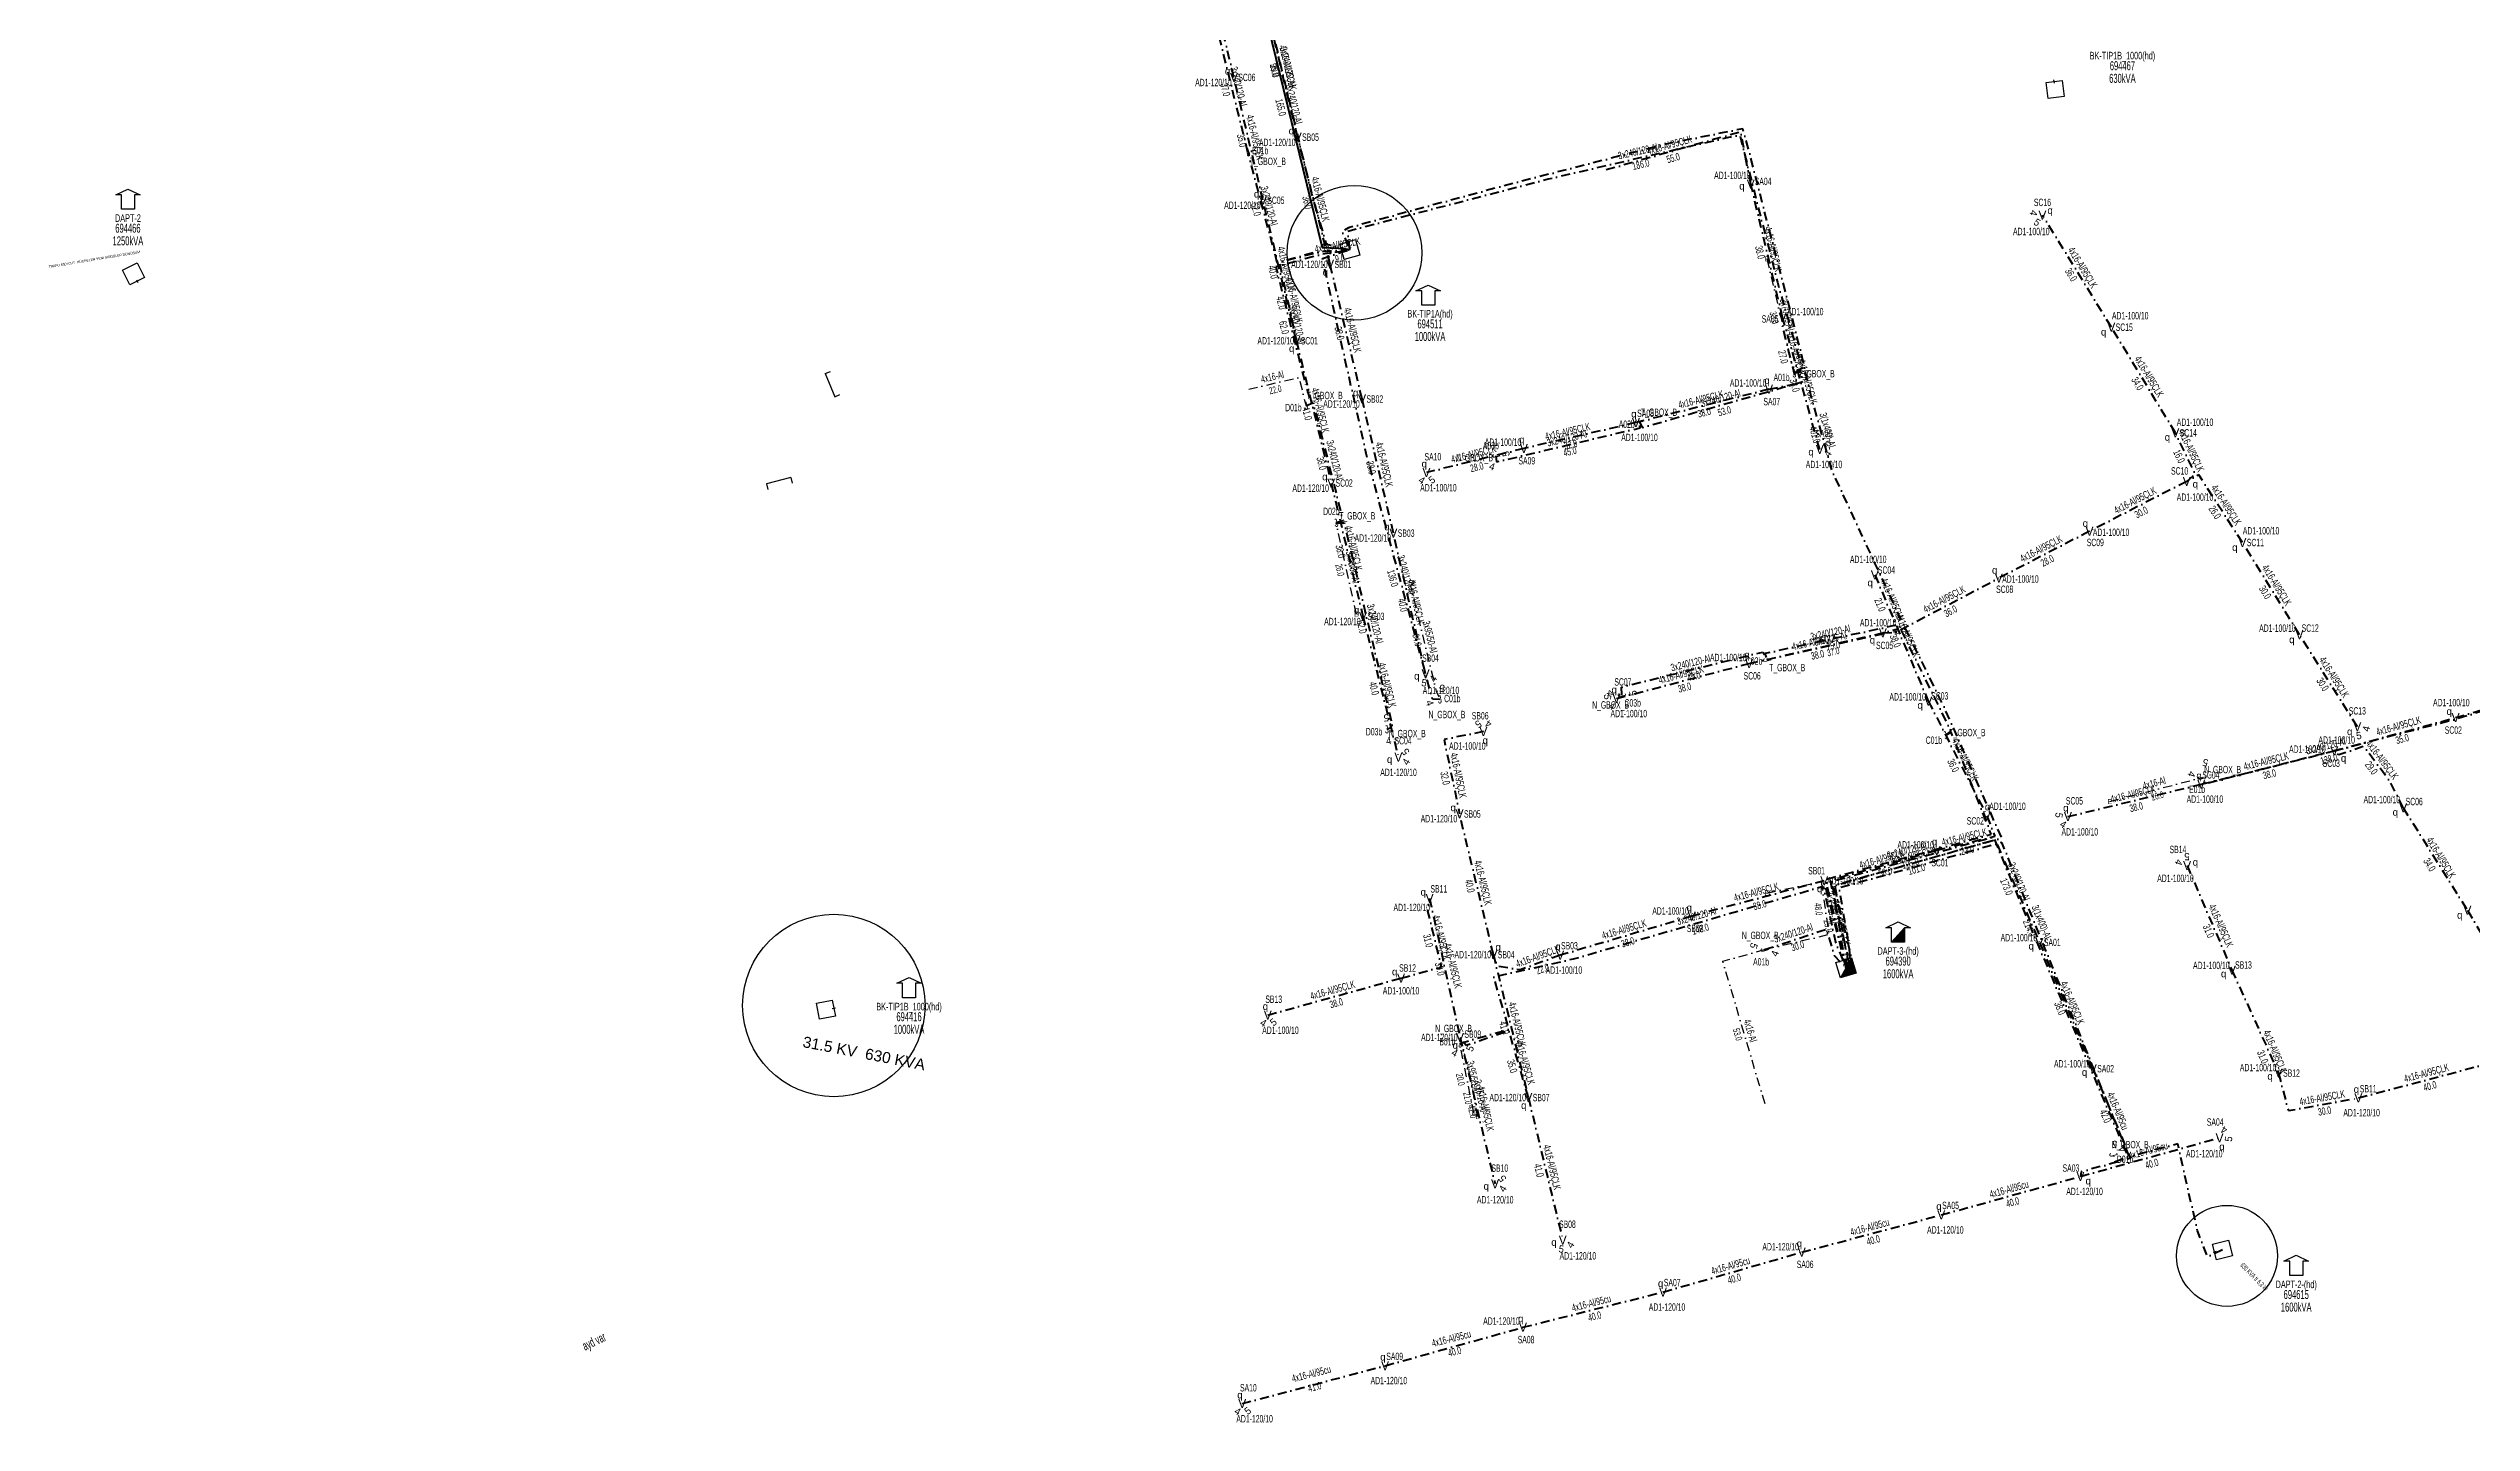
# Model space of a CAD drawing. Header units: millimetres. Extents: x 568462 to 571186, y 4080123 to 4081617.
# Drawn here: x 569478 to 570149, y 4080859 to 4081240 of the extents above; entities that cross this region are included whole.
import ezdxf
from ezdxf.enums import TextEntityAlignment as Align

# ---------------------------------------------------------------- set-up
doc = ezdxf.new("R2010")
doc.units = ezdxf.units.MM
doc.linetypes.add('DASHDOT', pattern=[5, 2.5, -1.25, 0, -1.25])
for name, color, linetype, lineweight in [('DIREK_AYD_YENI', 152, 'Continuous', 25), ('DIREK_BOX_YENI', 5, 'Continuous', 25), ('HAT_ABONE_YERALTI_YENI', 30, 'DASHDOT', 30), ('HAT_AYD_YERALTI_YENI', 4, 'DASHDOT', 40), ('HAT_BOX_YERALTI_YENI', 5, 'DASHDOT', 50), ('HAT_OG_YERALTI_YENI', 1, 'DASHDOT', 70), ('KULLANICI', 4, 'Continuous', 25), ('NODE_ABONE_YENI', 5, 'Continuous', 25), ('TRAFO_MEVCUT', 5, 'Continuous', 30), ('TRAFO_TADILAT_BYSK', 5, 'Continuous', 30)]:
    doc.layers.add(name, color=color, linetype=linetype, lineweight=lineweight)
doc.layers.add('NIA_OG', color=6, linetype='Continuous')
doc.styles.add('Direk', font='B_CAD')
doc.styles.get("Standard").update_dxf_attribs({"font": 'Arial'})

# ---------------------------------------------------------------- blocks, each defined once
blk = doc.blocks.new('OG_NIA', base_point=(-43.6726, 128.9236))
at = {"layer": 'NIA_OG'}
for p, q in [((-43.672618, 132.403582), (-45.232618, 132.403582)), ((-43.672618, 125.443582), (-43.672618, 132.403582)), ((-43.672618, 125.443582), (-45.232618, 125.443582))]:
    blk.add_line(p, q, dxfattribs=at)
blk = doc.blocks.new('MODDONBINA_KARE')
at = {"layer": 'TRAFO_TADILAT_BYSK', "linetype": 'Continuous'}
for p, q in [((-2.25, -2.25), (-2.25, 2.25)), ((-2.25, 2.25), (2.25, 2.25)), ((2.25, 2.25), (-2.25, -2.25)), ((0, 1.8), (0, 2.7)), ((2.25, 2.25), (2.25, -2.25)), ((2.25, -2.25), (-2.25, -2.25))]:
    blk.add_line(p, q, dxfattribs=at)
blk.add_solid([(-2.25, -2.25), (2.25, -2.25), (2.25, 2.25)], dxfattribs=at)
blk = doc.blocks.new('MODDONDAPT')
at = {"layer": 'TRAFO_TADILAT_BYSK', "linetype": 'Continuous'}
for p, q in [((-3.4, 2), (0, 3.6)), ((-1.8, 2), (-3.4, 2)), ((1.8, 2), (-1.8, -2)), ((-1.8, -2), (-1.8, 2)), ((0, 3.6), (3.4, 2)), ((3.4, 2), (1.8, 2)), ((1.8, 2), (1.8, -2)), ((1.8, -2), (-1.8, -2))]:
    blk.add_line(p, q, dxfattribs=at)
blk.add_solid([(-1.8, -2), (1.8, -2), (1.8, 2)], dxfattribs=at)
blk = doc.blocks.new('MEV_BINA_KARE')
at = {"layer": 'TRAFO_MEVCUT', "linetype": 'Continuous'}
for p, q in [((-2.25, -2.25), (-2.25, 2.25)), ((-2.25, 2.25), (2.25, 2.25)), ((0, 1.8), (0, 2.7)), ((2.25, 2.25), (2.25, -2.25)), ((2.25, -2.25), (-2.25, -2.25))]:
    blk.add_line(p, q, dxfattribs=at)
blk = doc.blocks.new('MEV_BETKOSK')
at = {"layer": 'TRAFO_MEVCUT', "linetype": 'Continuous'}
for p, q in [((-3.4, 2), (0, 3.6)), ((-1.8, 2), (-3.4, 2)), ((-1.8, -2), (-1.8, 2)), ((0, 3.6), (3.4, 2)), ((3.4, 2), (1.8, 2)), ((1.8, 2), (1.8, -2)), ((1.8, -2), (-1.8, -2))]:
    blk.add_line(p, q, dxfattribs=at)
blk = doc.blocks.new('MEV_DAPT')
at = {"layer": 'TRAFO_MEVCUT', "linetype": 'Continuous'}
for p, q in [((-3.4, 2), (0, 3.6)), ((-1.8, 2), (-3.4, 2)), ((-1.8, -2), (-1.8, 2)), ((0, 3.6), (3.4, 2)), ((3.4, 2), (1.8, 2)), ((1.8, 2), (1.8, -2)), ((1.8, -2), (-1.8, -2))]:
    blk.add_line(p, q, dxfattribs=at)

msp = doc.modelspace()

# ---------------------------------------------------------------- linework, layer by layer
at = {"layer": 'HAT_ABONE_YERALTI_YENI', "flags": 128}
for points in [[(569953.656076, 4081181.434002), (569961.149864, 4081149.698398)], [(569810.101733, 4081145.319368), (569823.975305, 4081148.557878), (569825.954535, 4081140.709207)], [(569839.921595, 4081082.936989), (569834.287, 4081108.291)], [(569855.917788, 4081091.670072), (569854.91693, 4081090.804147), (569862.014859, 4081061.661689), (569862.989241, 4081059.343559)], [(569953.707712, 4081070.334857), (569989.496221, 4081078.254829)], [(570048.631216, 4081031.020941), (570074.099037, 4081037.672269)], [(569953.586671, 4081005.681592), (569968.62904, 4081008.799465), (569970.817021, 4080994.139993), (569952.98366, 4080989.979936)], [(569953.11, 4080947.21), (569941.388173, 4080986.803511), (569952.98366, 4080989.979936)], [(569872.478082, 4080944.702395), (569868.556646, 4080963.997305)], [(569873.50322, 4080943.708322), (569871.495741, 4080954.572957), (569869.571694, 4080962.29712), (569868.556646, 4080963.997305)]]:
    msp.add_lwpolyline(points, dxfattribs=at)
at = {"layer": 'HAT_AYD_YERALTI_YENI', "flags": 128}
for points in [[(569805.997279, 4081231.731781), (569796.794517, 4081269.510298)], [(569823.65924, 4081215.174016), (569814.566755, 4081252.858003)], [(569814.033038, 4081197.686512), (569805.997279, 4081231.731781)], [(569832.625, 4081179.923), (569823.65924, 4081215.174016)], [(569949.153382, 4081202.170508), (569946.344977, 4081216.653126), (569907.942, 4081205.778)], [(569957.976386, 4081165.20898), (569949.153382, 4081202.170508)], [(569823.283569, 4081158.747274), (569814.033038, 4081197.686512)], [(570049.044259, 4081162.50196), (570029.9565, 4081193.585521)], [(569838.087, 4081184.003), (569828.724726, 4081183.296531), (569818.558208, 4081180.543275), (569823.283569, 4081158.747274)], [(569832.625, 4081179.923), (569831.934598, 4081182.893244), (569838.087, 4081184.003)], [(569841.481663, 4081142.605759), (569832.625, 4081179.923)], [(569954.209612, 4081145.299372), (569961.965776, 4081146.849178), (569957.983651, 4081162.63546), (569957.976386, 4081165.20898)], [(569968.271583, 4081128.630175), (569957.976386, 4081165.20898)], [(569823.283569, 4081158.747274), (569832.936686, 4081119.304325)], [(570066.78, 4081133.218), (570049.044259, 4081162.50196)], [(569954.209612, 4081145.299372), (569917.35166, 4081136.053219)], [(569850.158849, 4081105.4316), (569841.481663, 4081142.605759)], [(569917.35166, 4081136.053219), (569886.305887, 4081128.897151)], [(570069.920188, 4081119.774738), (570072.263202, 4081121.809467), (570066.78, 4081133.218)], [(569886.305887, 4081128.897151), (569859.318629, 4081122.216289)], [(569832.936686, 4081119.304325), (569841.725749, 4081082.358942)], [(570069.920188, 4081119.774738), (570043.001, 4081105.955)], [(570085.366796, 4081102.824922), (570073.256003, 4081121.596724), (570069.920188, 4081119.774738)], [(569859.084746, 4081066.398576), (569850.158849, 4081105.4316)], [(570043.001, 4081105.955), (570017.884477, 4081092.975746)], [(570101.166368, 4081077.260955), (570085.366796, 4081102.824922)], [(569983.530131, 4081093.828211), (569989.899398, 4081078.806355), (569985.752561, 4081077.77781)], [(569983.530131, 4081093.828211), (569998.342451, 4081058.833995)], [(569985.752561, 4081077.77781), (569989.35144, 4081077.94786), (570017.884477, 4081092.975746)], [(569841.725749, 4081082.358942), (569851.544477, 4081043.331558)], [(569948.714595, 4081069.281392), (569985.752561, 4081077.77781)], [(570117.194276, 4081051.774888), (570101.166368, 4081077.260955)], [(569911.960048, 4081059.632391), (569948.714595, 4081069.281392)], [(570144.405067, 4081054.283022), (570180.880485, 4081064.938718)], [(569998.342451, 4081058.833995), (570014.572113, 4081027.093665)], [(570110.807377, 4081045.058932), (570144.405067, 4081054.283022)], [(569875.091054, 4081050.430366), (569864.216589, 4081048.226697), (569868.491882, 4081027.596811)], [(570073.94913, 4081035.813954), (570110.807377, 4081045.058932)], [(570129.892794, 4081029.323636), (570126.228365, 4081036.647939), (570118.938742, 4081046.316313), (570112.035354, 4081043.971767), (570110.807377, 4081045.058932)], [(570037.022258, 4081026.847008), (570073.94913, 4081035.813954)], [(569877.871849, 4080988.604119), (569868.491882, 4081027.596811)], [(570014.572113, 4081027.093665), (570016.785798, 4081021.319023), (570000.682367, 4081017.473428)], [(570129.892794, 4081029.323636), (570147.690232, 4081000.890633)], [(570000.682367, 4081017.473428), (569971.119354, 4081009.181363), (569975.325474, 4080991.03496), (569975.926348, 4080988.631463), (569975.548, 4080984.94)], [(569975.548, 4080984.94), (569976.921826, 4080988.418422), (569972.295218, 4081007.725216), (570016.807572, 4081020.471892), (570029.141016, 4080991.997411)], [(570070.030208, 4081013.269498), (570082.447772, 4080984.328772)], [(569852.284, 4080982.103), (569863.499202, 4080985.167787), (569859.730363, 4081000.676048), (569860.193, 4081004.195)], [(569860.193, 4081004.195), (569868.615019, 4080965.653065)], [(569969.506479, 4081009.07182), (569932.799872, 4080999.242019)], [(569975.548, 4080984.94), (569969.506479, 4081009.07182)], [(569932.799872, 4080999.242019), (569896.366862, 4080988.442215)], [(570147.690232, 4081000.890633), (570164.718727, 4080972.461275)], [(570029.141016, 4080991.997411), (570043.918947, 4080956.988658)], [(569896.366862, 4080988.442215), (569885.244528, 4080984.386677), (569879.342221, 4080985.349685), (569877.788982, 4080987.741673), (569877.871849, 4080988.604119)], [(569877.871849, 4080988.604119), (569887.554, 4080948.98)], [(570082.447772, 4080984.328772), (570095.372468, 4080955.777293)], [(569815.369, 4080971.862), (569852.284, 4080982.103)], [(569887.554, 4080948.98), (569882.19388, 4080967.453822), (569870.33602, 4080963.411863), (569868.615019, 4080965.653065)], [(569868.615019, 4080965.653065), (569878.327214, 4080925.043867)], [(570043.918947, 4080956.988658), (570054.365165, 4080932.141478), (570040.665231, 4080928.416058), (570040.479043, 4080927.141647)], [(570117.470473, 4080948.871067), (570156.130719, 4080959.136806)], [(570095.372468, 4080955.777293), (570098.082989, 4080945.372828), (570117.470473, 4080948.871067)], [(569887.554, 4080948.98), (569897.073, 4080909.496)], [(570040.479043, 4080927.141647), (570079.027701, 4080937.818769)], [(570001.931787, 4080916.459461), (570040.479043, 4080927.141647)], [(569963.288034, 4080906.131813), (570001.931787, 4080916.459461)], [(569924.844691, 4080895.081502), (569963.288034, 4080906.131813)], [(569886.057261, 4080885.307285), (569924.844691, 4080895.081502)], [(569847.861217, 4080874.669281), (569886.057261, 4080885.307285)], [(569808.285579, 4080864.172669), (569847.861217, 4080874.669281)]]:
    msp.add_lwpolyline(points, dxfattribs=at)
at = {"layer": 'HAT_BOX_YERALTI_YENI', "linetype": 'ByBlock', "flags": 128}
msp.add_lwpolyline([(569796.752736, 4081337.522103), (569795.752628, 4081336.764847), (569803.270901, 4081304.404831), (569811.183948, 4081263.19788), (569830.418459, 4081184.545357), (569834.860722, 4081184.38382), (569838.087, 4081184.003)], dxfattribs=at)
msp.add_lwpolyline([(569796.752736, 4081337.522103), (569795.752628, 4081336.764847), (569803.270901, 4081304.404831), (569811.183948, 4081263.19788), (569830.418459, 4081184.545357), (569834.860722, 4081184.38382), (569838.087, 4081184.003)], dxfattribs=at)
at = {"layer": 'HAT_BOX_YERALTI_YENI', "flags": 128}
for points in [[(569812.352748, 4081269.92975), (569810.826962, 4081269.029834), (569827.459489, 4081199.493307), (569831.537137, 4081185.530675), (569838.087, 4081184.003)], [(569809.872898, 4081210.964045), (569801.02, 4081246.63)], [(569838.087, 4081184.003), (569837.519113, 4081189.142693), (569893.027545, 4081203.576929), (569943.544265, 4081215.2734), (569946.115143, 4081215.765696), (569956.554215, 4081174.977759), (569963.331638, 4081151.146588), (569961.149864, 4081149.698398)], [(569838.087, 4081184.003), (569830.444624, 4081183.478838), (569818.006287, 4081180.369254), (569809.872898, 4081210.964045)], [(569838.087, 4081184.003), (569830.289788, 4081182.668974), (569817.583755, 4081179.253908), (569825.835098, 4081146.514711), (569827.343408, 4081141.634885), (569825.954535, 4081140.709207)], [(569862.989241, 4081059.343559), (569860.984406, 4081059.397542), (569842.631588, 4081127.458967), (569830.517145, 4081181.570747), (569838.087, 4081184.003)], [(569918.262925, 4081136.482755), (569919.051544, 4081134.669656), (569963.610499, 4081147.408982), (569963.008805, 4081150.253357), (569961.149864, 4081149.698398)], [(569825.954535, 4081140.709207), (569827.958157, 4081141.594662), (569836.209499, 4081108.855465), (569834.287, 4081108.291)], [(569878.566744, 4081126.887993), (569878.720151, 4081125.159411), (569918.534827, 4081134.614679), (569918.262925, 4081136.482755)], [(569834.287, 4081108.291), (569836.518591, 4081108.260272), (569849.962075, 4081051.553704), (569848.29903, 4081051.040066)], [(570003.117899, 4081049.40478), (570004.692055, 4081050.492173), (569990.119176, 4081080.049897), (569953.067773, 4081072.046949), (569953.707712, 4081070.334857)], [(570193.324, 4081078.247), (570197.184474, 4081069.819888), (570157.035024, 4081057.676594), (570142.539651, 4081053.300632), (570075.17887, 4081035.915611), (570074.099037, 4081037.672269)], [(569913.427493, 4081060.6241), (569913.363175, 4081062.762471), (569952.466223, 4081072.468902), (569953.707712, 4081070.334857)], [(569975.548, 4080984.94), (569969.949573, 4081009.469851), (570015.786314, 4081021.971276), (570004.696165, 4081050.266644), (570003.771743, 4081049.697768), (570003.117899, 4081049.40478)], [(569975.548, 4080984.94), (569971.686069, 4081008.921022), (570016.335649, 4081021.215833), (570027.151385, 4080995.054693), (570053.665002, 4080932.507323), (570050.152198, 4080931.213132), (570049.616707, 4080933.225197)], [(569868.556646, 4080963.997305), (569882.20719, 4080967.919748), (569877.951044, 4080982.459546), (569900.043348, 4080987.428096), (569969.248155, 4081007.568469), (569972.619671, 4080992.04175), (569975.548, 4080984.94)], [(569952.98366, 4080989.979936), (569970.06449, 4080995.642991), (569972.283103, 4080988.340058), (569975.548, 4080984.94)]]:
    msp.add_lwpolyline(points, dxfattribs=at)
at = {"layer": 'HAT_OG_YERALTI_YENI', "flags": 128}
for points in [[(569975.548, 4080984.94), (569975.639153, 4080989.146428), (569972.51034, 4081007.919304), (570018.660328, 4081020.932321), (570003.023065, 4081056.609051), (569990.87076, 4081081.333966), (569971.67829, 4081122.704454), (569965.803706, 4081143.759084), (569962.660671, 4081157.255644), (569948.247461, 4081212.878593), (569946.953271, 4081217.500703), (569926.431104, 4081213.433246), (569884.953219, 4081202.80526), (569837.730317, 4081190.055815), (569835.973915, 4081188.946509), (569838.087, 4081184.003)], [(570079.841, 4080906.737), (570075.745092, 4080904.851956), (570072.900717, 4080912.034004), (570067.425818, 4080936.136272), (570054.057255, 4080932.580803), (570037.423713, 4080973.668834), (570018.731437, 4081019.723461), (569991.994311, 4081012.114758), (569973.576981, 4081007.065992), (569975.9947, 4080993.057444), (569976.634685, 4080988.150896), (569975.548, 4080984.94)]]:
    msp.add_lwpolyline(points, dxfattribs=at)
at = {"layer": 'KULLANICI'}
for centre, radius in [((569839.3628, 4081183.124415), 18.671446), ((569839.3628, 4081183.124415), 18.671446), ((569695.154286, 4080974.49799), 25.274221), ((569695.154286, 4080974.49799), 25.274221)]:
    msp.add_circle(centre, radius, dxfattribs=at)
at = {"layer": 'KULLANICI', "color": 2}
msp.add_circle((570081.102231, 4080905.113969), 13.993868, dxfattribs=at)
msp.add_circle((570081.102231, 4080905.113969), 13.993868, dxfattribs=at)

# ---------------------------------------------------------------- block references
at = {"layer": 'NIA_OG'}
for p, rotation in [((569694.094873, 4081146.433783), 202.233744), ((569679.84342, 4081119.924669), 104.69074)]:
    msp.add_blockref('OG_NIA', p, dxfattribs=dict(at, rotation=rotation))
at = {"layer": 'TRAFO_MEVCUT'}
for p, rotation in [((570033.501769, 4081228.366129), 7.353049), ((570033.501769, 4081228.366129), 7.353049), ((569838.087, 4081184.003), 15.768988), ((569838.087, 4081184.003), 15.768988), ((569501.155, 4081177.28), 206.444147), ((569501.155, 4081177.28), 206.4441469999999), ((569692.964, 4080973.349), 281.439241), ((569692.964, 4080973.349), 281.439241), ((570079.841, 4080906.737), 104.043115), ((570079.841, 4080906.737), 104.043115)]:
    msp.add_blockref('MEV_BINA_KARE', p, dxfattribs=dict(at, rotation=rotation))
for name, p in [('MEV_DAPT', (569499.608314, 4081197.192951)), ('MEV_DAPT', (569499.608314, 4081197.192951)), ('MEV_BETKOSK', (569859.804023, 4081170.568954)), ('MEV_BETKOSK', (569859.804023, 4081170.568954)), ('MEV_BETKOSK', (569715.98556, 4080978.650444)), ('MEV_BETKOSK', (569715.98556, 4080978.650444)), ('MEV_DAPT', (570100.262532, 4080901.658936)), ('MEV_DAPT', (570100.262532, 4080901.658936))]:
    msp.add_blockref(name, p, dxfattribs=at)
at = {"layer": 'TRAFO_TADILAT_BYSK'}
msp.add_blockref('MODDONDAPT', (569989.984206, 4080994.052759), dxfattribs=at)
msp.add_blockref('MODDONDAPT', (569989.984206, 4080994.052759), dxfattribs=at)
for rotation in [16.604606, 16.60460599999999]:
    msp.add_blockref('MODDONBINA_KARE', (569975.548, 4080984.94), dxfattribs=dict(at, rotation=rotation))

# ---------------------------------------------------------------- texts
at = {"layer": 'DIREK_AYD_YENI', "color": 4, "style": 'Direk'}
for p in [(569804.229512, 4081233.499547), (569821.891473, 4081216.941782), (569812.265271, 4081199.454279), (569946.709842, 4081201.642195), (569831.321766, 4081177.790872), (569960.144627, 4081163.965815), (569821.983092, 4081156.613465), (569839.713897, 4081144.373526), (569953.660372, 4081147.738293), (569916.766719, 4081138.483825), (569885.724726, 4081131.328663), (569858.717874, 4081124.643034), (569965.865082, 4081127.95286), (569831.168919, 4081121.072092), (570072.314442, 4081119.056646), (569848.391082, 4081107.199367), (570041.856253, 4081108.177511), (569982.240561, 4081091.687797), (570016.728109, 4081095.192233), (569839.957982, 4081084.126709), (569948.117634, 4081071.709073), (569982.855828, 4081075.814708), (569856.647655, 4081065.841273), (569911.325245, 4081062.050453), (569996.076901, 4081057.776979), (570142.6373, 4081056.050789), (569875.587577, 4081047.980169), (569849.120028, 4081042.721601), (570073.35005, 4081038.241114), (570113.369635, 4081043.060914), (569866.724115, 4081029.364578), (570014.743723, 4081029.589084), (570036.432327, 4081029.276408), (570127.712872, 4081028.099733), (570000.054323, 4081019.893254), (570072.327656, 4081014.255262), (569858.425233, 4081005.962767), (569968.238518, 4081006.917226), (569932.121207, 4081001.648139), (570145.558231, 4080999.585041), (569879.175221, 4080990.738794), (569895.756312, 4080990.866515), (570026.842363, 4080991.014461), (569850.516233, 4080983.870767), (570080.160179, 4080983.320348), (569814.700688, 4080974.271016), (569867.296493, 4080963.530355), (570041.615037, 4080956.018091), (570093.015553, 4080954.943656), (570116.92726, 4080951.311337), (569886.2743, 4080946.833674), (570079.695021, 4080935.409477), (569875.895784, 4080924.462361), (570042.654576, 4080925.911275), (570001.275223, 4080918.871706), (569894.642631, 4080908.910074), (569962.619943, 4080908.54089), (569924.193835, 4080897.495293), (569885.44548, 4080887.731274), (569847.248897, 4080877.093134), (569807.644666, 4080866.589119)]:
    msp.add_text('q', height=2, dxfattribs=at).set_placement(p, align=Align.MIDDLE_CENTER)
at = {"layer": 'DIREK_AYD_YENI', "style": 'Direk'}
for p in [(569805.997279, 4081231.731781), (569823.65924, 4081215.174016), (569814.033038, 4081197.686512), (569949.153382, 4081202.170508), (569832.625, 4081179.923), (569957.976386, 4081165.20898), (569823.283569, 4081158.747274), (569954.209612, 4081145.299372), (569841.481663, 4081142.605759), (569917.35166, 4081136.053219), (569886.305887, 4081128.897151), (569968.271583, 4081128.630175), (569832.936686, 4081119.304325), (569859.318629, 4081122.216289), (570069.920188, 4081119.774738), (569850.158849, 4081105.4316), (570043.001, 4081105.955), (569983.530131, 4081093.828211), (570017.884477, 4081092.975746), (569841.725749, 4081082.358942), (569985.752561, 4081077.77781), (569859.084746, 4081066.398576), (569948.714595, 4081069.281392), (569911.960048, 4081059.632391), (569998.342451, 4081058.833995), (569875.091054, 4081050.430366), (570144.405067, 4081054.283022), (569851.544477, 4081043.331558), (570110.807377, 4081045.058932), (570073.94913, 4081035.813954), (569868.491882, 4081027.596811), (570014.572113, 4081027.093665), (570037.022258, 4081026.847008), (570129.892794, 4081029.323636), (570000.682367, 4081017.473428), (570070.030208, 4081013.269498), (569860.193, 4081004.195), (569969.506479, 4081009.07182), (569932.799872, 4080999.242019), (570147.690232, 4081000.890633), (570029.141016, 4080991.997411), (569877.871849, 4080988.604119), (569896.366862, 4080988.442215), (570082.447772, 4080984.328772), (569852.284, 4080982.103), (569815.369, 4080971.862), (569868.615019, 4080965.653065), (570043.918947, 4080956.988658), (570095.372468, 4080955.777293), (569887.554, 4080948.98), (570117.470473, 4080948.871067), (570079.027701, 4080937.818769), (569878.327214, 4080925.043867), (570040.479043, 4080927.141647), (570001.931787, 4080916.459461), (569897.073, 4080909.496), (569963.288034, 4080906.131813), (569924.844691, 4080895.081502), (569886.057261, 4080885.307285), (569847.861217, 4080874.669281), (569808.285579, 4080864.172669)]:
    msp.add_text('V', height=2.5, dxfattribs=at).set_placement(p, align=Align.MIDDLE_CENTER)
at = {"layer": 'DIREK_AYD_YENI', "width": 0.53}
for s, p in [('SC06', (569809.577557, 4081231.731941)), ('AD1-120/10', (569800.303148, 4081230.330921)), ('AD1-120/10', (569817.975184, 4081213.725869)), ('SB05', (569827.197632, 4081215.174176)), ('AD1-100/10', (569944.070074, 4081204.587195)), ('SC05', (569817.613317, 4081197.686672)), ('SA04', (569952.574337, 4081202.910146)), ('AD1-120/10', (569808.335439, 4081196.303604)), ('AD1-120/10', (569826.897328, 4081179.92316)), ('SB01', (569836.163392, 4081179.92316)), ('SA05', (569954.500961, 4081164.794946)), ('AD1-100/10', (569964.238984, 4081166.83706)), ('AD1-120/10', (569817.555897, 4081158.747434)), ('SC01', (569826.863848, 4081158.747434)), ('AD1-100/10', (569948.437988, 4081147.05768)), ('AD1-120/10', (569835.782492, 4081141.231337)), ('SB02', (569845.020056, 4081142.605919)), ('SA08', (569920.015252, 4081138.628844)), ('SA07', (569954.978548, 4081141.884883)), ('AD1-100/10', (569880.528875, 4081130.641454)), ('AD1-100/10', (569918.338617, 4081131.952114)), ('SA06', (569969.388497, 4081133.015371)), ('SA10', (569861.101106, 4081126.601485)), ('SA09', (569887.119511, 4081125.493034)), ('AD1-100/10', (569969.44513, 4081124.460566)), ('AD1-120/10', (569827.244351, 4081117.894549)), ('SC02', (569836.516965, 4081119.304485)), ('AD1-100/10', (569862.634132, 4081118.006413)), ('SC10', (570067.959297, 4081122.67386)), ('AD1-100/10', (570072.230916, 4081115.412179)), ('AD1-120/10', (569844.455141, 4081104.08311)), ('SB03', (569853.697241, 4081105.4324)), ('AD1-100/10', (570048.978796, 4081105.664689)), ('AD1-100/10', (569981.697791, 4081098.153445)), ('SC09', (570044.603645, 4081102.843485)), ('SC04', (569986.752657, 4081095.193981)), ('AD1-100/10', (570023.862273, 4081092.706438)), ('SC08', (570019.503393, 4081089.872666)), ('AD1-120/10', (569836.037669, 4081080.928928)), ('SC03', (569845.306028, 4081082.359742)), ('AD1-100/10', (569984.458363, 4081080.588006)), ('SB04', (569860.438008, 4081070.783772)), ('AD1-100/10', (569942.912175, 4081070.954709)), ('SC05', (569986.228329, 4081074.310298)), ('SC07', (569913.737469, 4081064.192586)), ('SC06', (569949.550342, 4081065.882638)), ('AD1-120/10', (569863.342663, 4081061.844716)), ('AD1-100/10', (569992.621762, 4081060.050369)), ('SC03', (570001.514221, 4081060.313817)), ('AD1-100/10', (570143.222921, 4081058.455509)), ('SB06', (569874.203206, 4081054.815562)), ('AD1-100/10', (569915.371651, 4081055.422515)), ('SC02', (570143.783697, 4081050.838621)), ('SC04', (569852.844198, 4081047.891754)), ('AD1-100/10', (569870.643757, 4081046.432791)), ('AD1-100/10', (570103.329706, 4081045.557217)), ('AD1-120/10', (569851.582039, 4081039.121682)), ('SC04', (570076.622798, 4081038.407511)), ('SC03', (570109.977295, 4081041.65879)), ('AD1-100/10', (570020.277937, 4081029.731686)), ('SC05', (570038.821613, 4081031.232204)), ('AD1-100/10', (570074.964106, 4081031.701809)), ('AD1-100/10', (570123.977124, 4081031.575382)), ('SC06', (570132.944685, 4081031.037101)), ('AD1-120/10', (569862.781472, 4081026.291743)), ('SB05', (569872.030274, 4081027.596971)), ('SC02', (570011.3754, 4081025.668526)), ('AD1-100/10', (569994.850352, 4081019.050377)), ('AD1-100/10', (570040.307717, 4081022.637132)), ('SB14', (570067.500593, 4081017.749163)), ('SB01', (569967.38758, 4081011.857546)), ('SC01', (570001.56163, 4081014.085671)), ('AD1-100/10', (570066.820019, 4081009.759622)), ('SB11', (569862.743195, 4081006.830682)), ('AD1-100/10', (569975.309275, 4081009.07198)), ('AD1-120/10', (569855.246784, 4081001.677584)), ('AD1-100/10', (569926.94141, 4081000.712401)), ('SB03', (569898.923473, 4080991.076058)), ('SB02', (569933.750003, 4080995.873451)), ('AD1-100/10', (570023.432601, 4080993.316499)), ('SA01', (570032.679409, 4080991.997571)), ('SB12', (569854.09098, 4080984.913097)), ('AD1-120/10', (569872.144177, 4080988.604279)), ('SB04', (569881.410241, 4080988.604279)), ('AD1-100/10', (569897.404706, 4080984.32126)), ('AD1-100/10', (570076.734663, 4080985.61426)), ('SB13', (570085.650402, 4080985.740566)), ('SB13', (569817.008713, 4080976.248476)), ('AD1-100/10', (569852.284, 4080978.603)), ('AD1-100/10', (569818.877682, 4080967.652124)), ('AD1-120/10', (569862.887347, 4080965.653225)), ('SB09', (569872.153411, 4080966.575277)), ('AD1-100/10', (570038.217688, 4080958.351753)), ('SA02', (570047.457339, 4080956.988818)), ('AD1-100/10', (570089.706108, 4080957.296653)), ('SB12', (570098.952747, 4080955.777453)), ('AD1-120/10', (569881.826328, 4080948.98016)), ('SB07', (569891.092392, 4080948.98016)), ('SB11', (570120.205877, 4080951.42901)), ('AD1-120/10', (570118.375892, 4080944.803664)), ('SA04', (570077.815772, 4080942.203964)), ('SB10', (569879.632544, 4080929.429063)), ('SA03', (570037.854117, 4080929.456763)), ('AD1-120/10', (570074.779354, 4080933.444928)), ('AD1-120/10', (570041.63232, 4080922.978918)), ('AD1-120/10', (569878.364776, 4080920.658991)), ('SA05', (570004.504335, 4080919.084138)), ('SB08', (569898.366693, 4080913.881196)), ('AD1-120/10', (570003.062688, 4080912.304484)), ('AD1-120/10', (569901.26863, 4080905.114193)), ('AD1-120/10', (569957.439824, 4080907.646667)), ('SA06', (569964.223361, 4080902.759104)), ('SA07', (569927.400763, 4080897.714328)), ('AD1-120/10', (569925.963933, 4080890.930628)), ('AD1-120/10', (569880.093923, 4080887.05095)), ('SA08', (569886.913754, 4080881.9137)), ('SA09', (569850.508185, 4080877.254386)), ('SA10', (569809.983916, 4080868.557865)), ('AD1-120/10', (569848.902604, 4080870.546976)), ('AD1-120/10', (569811.714694, 4080859.962793))]:
    msp.add_text(s, height=2.05, dxfattribs=at).set_placement(p, align=Align.MIDDLE_CENTER)
at = {"layer": 'DIREK_AYD_YENI', "color": 32, "style": 'Direk'}
for s, rotation, p in [('4', 256.553208, (570027.525035, 4081194.166876)), ('5', 324.053208, (570028.488916, 4081191.561614)), ('5', 128.219391, (569970.235702, 4081130.176861)), ('4', 420.719392, (569970.45217, 4081127.407457)), ('4', 328.904385, (569858.02746, 4081120.075522)), ('5', 396.404384, (569860.802331, 4081120.204168)), ('5', 350.380672, (569858.666993, 4081063.933727)), ('4', 417.880671, (569861.202103, 4081065.069365)), ('5', 262.209666, (569909.483121, 4081059.971262)), ('4', 329.709665, (569910.699093, 4081057.473689)), ('5', 213.955645, (569873.694676, 4081052.504041)), ('4', 146.455646, (569876.472509, 4081052.514012)), ('4', 437.165338, (570119.631813, 4081051.219542)), ('5', 126.621717, (569853.550956, 4081044.822881)), ('5', 369.665338, (570117.614008, 4081049.310375)), ('4', 419.121717, (569853.690126, 4081042.048518)), ('5', 261.148943, (570034.552029, 4081027.231674)), ('4', 328.648943, (570035.721557, 4081024.71202)), ('4', 248.222666, (570067.708626, 4081014.197)), ('5', 180.722667, (570069.998676, 4081015.769299)), ('4', 330.505138, (569814.138136, 4080969.686)), ('5', 398.005138, (569816.90833, 4080969.892111)), ('4', 150.48155, (570080.259461, 4080939.994261)), ('5', 442.981551, (570081.508968, 4080937.513296)), ('5', 125.950349, (569880.351029, 4080926.511577)), ('4', 418.45035, (569880.457681, 4080923.735774)), ('5', 351.054501, (569896.684263, 4080907.026408)), ('4', 418.5545, (569899.205842, 4080908.191782)), ('4', 329.854494, (569807.030085, 4080862.010787)), ('5', 397.354494, (569809.802441, 4080862.185427))]:
    msp.add_text(s, height=2, rotation=rotation, dxfattribs=at).set_placement(p, align=Align.MIDDLE_CENTER)
at = {"layer": 'DIREK_AYD_YENI', "linetype": 'Continuous', "lineweight": 20, "width": 0.53}
for s, p in [('SC16', (570029.957264, 4081197.095716)), ('AD1-100/10', (570026.866268, 4081189.025645)), ('AD1-100/10', (570054.269792, 4081165.688777)), ('SC15', (570052.624537, 4081162.50212)), ('AD1-100/10', (570072.231274, 4081136.169864)), ('SC14', (570070.360279, 4081133.21816)), ('AD1-100/10', (570090.520457, 4081106.079546)), ('SC11', (570088.947074, 4081102.825082)), ('AD1-100/10', (570095.047381, 4081079.089522)), ('SC12', (570104.136428, 4081079.112643)), ('SC13', (570117.1947, 4081056.161364)), ('AD1-100/10', (570111.470531, 4081048.093232))]:
    msp.add_text(s, height=2.05, dxfattribs=at).set_placement(p, align=Align.MIDDLE_CENTER)
at = {"layer": 'DIREK_AYD_YENI', "linetype": 'Continuous', "lineweight": 20, "style": 'Direk'}
for p in [(570029.9565, 4081193.585521), (570049.044259, 4081162.50196), (570066.78, 4081133.218), (570085.366796, 4081102.824922), (570101.166368, 4081077.260955), (570117.194276, 4081051.774888)]:
    msp.add_text('V', height=2.5, dxfattribs=at).set_placement(p, align=Align.MIDDLE_CENTER)
at = {"layer": 'DIREK_AYD_YENI', "color": 4, "linetype": 'Continuous', "lineweight": 20, "style": 'Direk'}
for p in [(570032.086887, 4081194.893746), (570046.909862, 4081161.200287), (570064.581616, 4081132.027576), (570083.253014, 4081101.490034), (570099.044898, 4081075.93832), (570115.077987, 4081050.443978)]:
    msp.add_text('q', height=2, dxfattribs=at).set_placement(p, align=Align.MIDDLE_CENTER)
at = {"layer": 'DIREK_BOX_YENI', "style": 'Direk', "width": 0.8}
for rotation, p in [(19.732689, (569809.872898, 4081210.964045)), (14.157633, (569961.149864, 4081149.698398)), (16.31433, (569825.954535, 4081140.709207)), (282.225123, (569918.262925, 4081136.482755)), (282.362492, (569878.566744, 4081126.887993)), (16.699244, (569834.287, 4081108.291)), (285.065765, (569953.707712, 4081070.334857)), (10.304846, (569862.989241, 4081059.343559)), (280.437475, (569913.427493, 4081060.6241)), (10.878136, (569848.29903, 4081051.040066)), (24.274441, (570003.117899, 4081049.40478)), (288.563127, (570074.099037, 4081037.672269)), (287.292449, (569952.98366, 4080989.979936)), (13.650419, (569868.556646, 4080963.997305)), (286.655666, (570049.616707, 4080933.225197))]:
    msp.add_text('J', height=2.25, rotation=rotation, dxfattribs=at).set_placement(p, align=Align.MIDDLE_CENTER)
at = {"layer": 'DIREK_BOX_YENI', "width": 0.53}
for s, p in [('E01b', (569813.275287, 4081211.45971)), ('T_GBOX_B', (569815.382994, 4081208.473578)), ('A01b', (569957.691093, 4081148.598293)), ('T_GBOX_B', (569967.396431, 4081149.61817)), ('D01b', (569822.452602, 4081140.230608)), ('T_GBOX_B', (569831.114465, 4081143.588058)), ('T_GBOX_B', (569923.755827, 4081138.941861)), ('A02b', (569914.802879, 4081135.616924)), ('N_GBOX_B', (569872.631174, 4081126.322762)), ('A03b', (569877.163306, 4081129.699468)), ('D02b', (569832.969832, 4081111.451196)), ('T_GBOX_B', (569840.152752, 4081110.228269)), ('C02b', (569950.072666, 4081069.994616)), ('T_GBOX_B', (569959.24803, 4081068.158064)), ('C01b', (569866.478116, 4081059.58434)), ('N_GBOX_B', (569910.332512, 4081057.812944)), ('C03b', (569916.4535, 4081058.378563)), ('D03b', (569844.797098, 4081050.383373)), ('N_GBOX_B', (569854.022108, 4081049.878227)), ('N_GBOX_B', (569865.005502, 4081055.147859)), ('T_GBOX_B', (570009.189466, 4081050.154653)), ('C01b', (569999.892635, 4081048.045489)), ('N_GBOX_B', (570079.893391, 4081039.898248)), ('E01b', (570072.794038, 4081034.424658)), ('N_GBOX_B', (569951.786414, 4080993.937637)), ('A01b', (569952.019962, 4080986.615224)), ('N_GBOX_B', (569866.827431, 4080968.147861)), ('B01b', (569865.0966, 4080964.487378)), ('N_GBOX_B', (570054.276913, 4080935.949636)), ('D01b', (570052.852787, 4080931.891862))]:
    msp.add_text(s, height=2.05, dxfattribs=at).set_placement(p, align=Align.MIDDLE_CENTER)
at = {"layer": 'DIREK_BOX_YENI', "color": 32, "style": 'Direk'}
for s, rotation, p in [('4', 340.825688, (569877.507975, 4081123.880208)), ('5', 100.278387, (569881.321811, 4081127.3876)), ('4', 289.794698, (569860.233428, 4081058.342035)), ('5', 168.240993, (569863.603023, 4081062.428191)), ('4', 260.386207, (569910.286644, 4081061.144269)), ('5', 97.471488, (569916.543708, 4081061.076483)), ('5', 181.098358, (569848.197971, 4081054.220987)), ('4', 369.833815, (569848.843541, 4081047.862342)), ('4', 250.979795, (570071.273207, 4081038.633284)), ('5', 164.657584, (570075.104371, 4081041.830286)), ('5', 249.803955, (569950.00164, 4080991.040432)), ('4', 429.482287, (569955.852388, 4080988.922867)), ('5', 423.550513, (569871.395745, 4080962.618875)), ('4', 331.480829, (569867.146193, 4080961.376739)), ('5', 173.015339, (570049.957197, 4080936.004418)), ('4', 120.311313, (570052.033935, 4080934.638352))]:
    msp.add_text(s, height=2, rotation=rotation, dxfattribs=at).set_placement(p, align=Align.MIDDLE_CENTER)
at = {"layer": 'HAT_ABONE_YERALTI_YENI', "lineweight": 30, "width": 0.53}
for s, rotation, p in [('33.0', 283.285995, (569956.57572, 4081165.37086)), ('22.0', 13.139286, (569817.23174, 4081146.110876)), ('26.0', 282.530389, (569836.274406, 4081095.429382)), ('34.0', 283.688426, (569857.640037, 4081076.031772)), ('37.0', 12.478406, (569971.785627, 4081073.464922)), ('26.0', 14.636772, (570061.579913, 4081033.52419)), ('48.0', 278.488944, (569968.882343, 4081001.344253)), ('53.0', 286.491612, (569946.434054, 4080966.765462)), ('20.0', 281.488144, (569869.684393, 4080954.18056)), ('21.0', 280.468581, (569871.663629, 4080948.986198))]:
    msp.add_text(s, height=1.9, rotation=rotation, dxfattribs=at).set_placement(p, align=Align.TOP_CENTER)
for s, rotation, p in [('3x70/35-Al', 283.285995, (569958.23022, 4081165.76154)), ('4x16-Al', 13.139286, (569816.845298, 4081147.76637)), ('3x95/50-Al', 282.530389, (569837.933914, 4081095.798209)), ('3x95/50-Al', 283.688426, (569859.291752, 4081076.434063)), ('3x50/25-Al', 12.478406, (569971.418306, 4081075.124764)), ('4x16-Al', 14.636772, (570061.15034, 4081035.16902)), ('3x35/16-Al', 278.488944, (569970.563718, 4081001.595205)), ('4x16-Al', 286.491612, (569948.064118, 4080967.248049)), ('3x95/50-Al', 281.488144, (569871.350335, 4080954.51914)), ('3x25/16-Al', 280.468581, (569873.335332, 4080949.295082))]:
    msp.add_text(s, height=2.05, rotation=rotation, dxfattribs=at).set_placement(p, align=Align.CENTER)
at = {"layer": 'HAT_AYD_YERALTI_YENI', "lineweight": 30, "width": 0.53}
for s, rotation, p in [('4x16-Al/95ÇLK', 283.565189, (569819.939286, 4081234.215378)), ('4x16-Al/95ÇLK', 283.280552, (569810.842427, 4081214.904408)), ('4x16-Al/95ÇLK', 375.811297, (569926.911889, 4081212.033403)), ('4x16-Al/95ÇLK', 284.270066, (569828.965893, 4081197.758027)), ('4x16-Al/95ÇLK', 10.224932, (569834.859913, 4081184.284623)), ('4x16-Al/95ÇLK', 283.425706, (569954.391655, 4081183.887101)), ('4x16-Al/95ÇLK', 283.363647, (569819.485288, 4081178.413354)), ('4x16-Al/95ÇLK', 301.553207, (570040.224711, 4081178.488537)), ('4x16-Al/95ÇLK', 282.23239, (569821.75159, 4081169.82537)), ('4x16-Al/95ÇLK', 283.351883, (569837.880137, 4081161.460655)), ('4x16-Al/95ÇLK', 284.157633, (569960.798896, 4081154.950221)), ('4x16-Al/95ÇLK', 285.719391, (569963.942194, 4081147.149865)), ('4x16-Al/95ÇLK', 301.201066, (570058.639181, 4081148.300316)), ('4x16-Al/95ÇLK', 374.082562, (569935.573814, 4081141.50075)), ('4x16-Al/95ÇLK', 283.752041, (569828.935761, 4081139.227862)), ('4x16-Al/95ÇLK', 372.949441, (569898.644387, 4081132.62387)), ('4x16-Al/95ÇLK', 295.670005, (570070.287709, 4081127.881943)), ('4x16-Al/95ÇLK', 283.138721, (569846.648005, 4081124.211893)), ('4x16-Al/95ÇLK', 373.904383, (569872.608001, 4081126.381813)), ('4x16-Al/95ÇLK', 387.174999, (570056.072391, 4081113.621043)), ('4x16-Al/95ÇLK', 302.82844, (570080.025652, 4081112.67163)), ('4x16-Al/95ÇLK', 283.381553, (569838.158141, 4081101.028353)), ('4x16-Al/95ÇLK', 387.328183, (570030.052515, 4081100.220506)), ('4x16-Al/95ÇLK', 282.88067, (569855.450409, 4081086.104571)), ('4x16-Al/95ÇLK', 292.976945, (569987.497327, 4081086.649089)), ('4x16-Al/95ÇLK', 301.717753, (570093.989633, 4081090.489813)), ('4x16-Al/95ÇLK', 27.775046, (570003.221857, 4081086.21387)), ('4x16-Al/95ÇLK', 292.941925, (569991.719056, 4081076.662431)), ('4x16-Al/95ÇLK', 12.919976, (569967.043527, 4081074.358082)), ('4x16-Al/95ÇLK', 284.121716, (569847.459426, 4081063.052635)), ('4x16-Al/95ÇLK', 14.709664, (569930.121489, 4081065.279033)), ('4x16-Al/95ÇLK', 302.165336, (570109.89986, 4081064.970431)), ('4x16-Al/95ÇLK', 15.715383, (570128.86691, 4081051.023477)), ('4x16-Al/95ÇLK', 296.817197, (570007.672797, 4081042.26091)), ('4x16-Al/95ÇLK', 14.080735, (570092.171458, 4081041.260904)), ('4x16-Al/95ÇLK', 307.015044, (570123.262259, 4081041.993847)), ('4x16-Al/95ÇLK', 281.708118, (569867.186551, 4081038.084241)), ('4x16-Al/95ÇLK', 13.648941, (570055.285118, 4081032.156477)), ('4x16-Al/95ÇLK', 375.66816, (569985.671305, 4081014.145811)), ('4x16-Al/95ÇLK', 15.979735, (569994.317392, 4081014.915709)), ('4x16-Al/95ÇLK', 373.431029, (570008.536649, 4081020.222978)), ('4x16-Al/95ÇLK', 301.302564, (570139.523885, 4081014.940478)), ('4x16-Al/95ÇLK', 283.525908, (569874.00829, 4081008.299268)), ('4x16-Al/95ÇLK', 374.991692, (569950.933298, 4081004.977988)), ('4x16-Al/95ÇLK', 283.659303, (569862.440742, 4080993.122643)), ('4x16-Al/95ÇLK', 376.511355, (569914.341792, 4080994.657066)), ('4x16-Al/95ÇLK', 284.055384, (569973.351792, 4080997.212341)), ('4x16-Al/95ÇLK', 293.879863, (570078.499029, 4080996.240066)), ('4x16-Al/95ÇLK', 283.744404, (569865.689634, 4080985.301238)), ('4x16-Al/95ÇLK', 380.03338, (569890.514513, 4080987.213015)), ('4x16-Al/95ÇLK', 15.505813, (569833.599397, 4080977.801365)), ('4x16-Al/95ÇLK', 292.88563, (570037.313072, 4080974.823594)), ('4x16-Al/95ÇLK', 283.731164, (569883.538648, 4080968.99376)), ('4x16-Al/95ÇLK', 286.179916, (569885.690273, 4080958.453767)), ('4x16-Al/95ÇLK', 292.643082, (570093.512658, 4080961.314181)), ('4x16-Al/95ÇLK', 14.87099, (570136.582449, 4080954.825466)), ('4x16-Al/95ÇLK', 282.115411, (569874.762023, 4080945.702104)), ('4x16-Al/95ÇLK', 10.228279, (570107.625796, 4080947.958439)), ('4x16-Al/95cu', 292.802793, (570049.925623, 4080944.894495)), ('4x16-Al/95ÇLK', 283.554494, (569893.139842, 4080929.437154)), ('4x16-Al/95cu', 15.481549, (570059.526483, 4080933.299367)), ('4x16-Al/95cu', 15.489076, (570020.978418, 4080922.619683)), ('4x16-Al/95cu', 14.962762, (569982.390448, 4080912.116817)), ('4x16-Al/95cu', 16.036983, (569943.831543, 4080901.423578)), ('4x16-Al/95cu', 14.143744, (569905.243274, 4080891.018626)), ('4x16-Al/95cu', 14.18592, (569866.45884, 4080881.229982)), ('4x16-Al/95cu', 14.169241, (569827.67743, 4080871.432922))]:
    msp.add_text(s, height=2.05, rotation=rotation, dxfattribs=at).set_placement(p, align=Align.CENTER)
for s, rotation, p in [('39.0', 283.565189, (569818.28671, 4081233.816641)), ('35.0', 283.280552, (569809.18789, 4081214.513885)), ('55.0', 375.811297, (569927.375088, 4081210.397723)), ('36.0', 284.270066, (569827.318347, 4081197.338989)), ('40.0', 283.363647, (569817.831319, 4081178.020432)), ('9.0', 10.224932, (569835.161685, 4081182.611621)), ('38.0', 283.425706, (569952.738113, 4081183.492387)), ('36.0', 301.553207, (570038.776048, 4081177.598943)), ('42.0', 282.23239, (569820.090186, 4081169.465179)), ('38.0', 283.351883, (569836.226088, 4081161.068073)), ('27.0', 284.157633, (569959.150531, 4081154.534417)), ('38.0', 285.719391, (569962.305774, 4081146.68929)), ('34.0', 301.201066, (570057.185078, 4081147.419643)), ('41.0', 283.752041, (569827.284494, 4081138.823737)), ('38.0', 374.082562, (569935.987458, 4081139.851841)), ('32.0', 372.949441, (569899.025342, 4081130.967104)), ('38.0', 283.138721, (569844.992507, 4081123.825467)), ('28.0', 373.904383, (569873.016515, 4081124.731626)), ('16.0', 295.670005, (570068.755493, 4081127.145524)), ('30.0', 387.174999, (570056.848797, 4081112.108696)), ('26.0', 302.82844, (570078.597146, 4081111.750017)), ('38.0', 283.381553, (569836.504295, 4081100.634914)), ('28.0', 387.328183, (570030.832962, 4081098.71024)), ('40.0', 282.88067, (569853.793187, 4081085.725605)), ('21.0', 292.976945, (569985.932202, 4081085.985476)), ('36.0', 27.775046, (570004.01406, 4081084.709737)), ('30.0', 301.717753, (570092.543531, 4081089.596063)), ('38.0', 12.919976, (569967.42363, 4081072.70112)), ('38.0', 292.941925, (569990.153525, 4081075.999775)), ('30.0', 302.165336, (570108.460784, 4081064.065412)), ('40.0', 284.121716, (569845.810801, 4081062.637865)), ('38.0', 14.709664, (569930.553155, 4081063.63475)), ('35.0', 15.715383, (570129.32737, 4081049.387025)), ('32.0', 281.708118, (569865.521921, 4081037.739267)), ('36.0', 296.817197, (570006.155631, 4081041.493963)), ('38.0', 14.080735, (570092.585049, 4081039.611982)), ('29.0', 307.015044, (570121.904847, 4081040.970405)), ('38.0', 13.648941, (570055.686271, 4081030.504486)), ('23.0', 373.431029, (570008.931516, 4081018.569473)), ('56.0', 375.66816, (569986.130416, 4081012.508979)), ('101.0', 15.979735, (569994.785398, 4081013.281399)), ('34.0', 301.302564, (570138.071345, 4081014.057231)), ('40.0', 283.525908, (569872.355441, 4081007.901663)), ('38.0', 374.991692, (569951.373052, 4081003.335851)), ('25.0', 284.055384, (569971.702687, 4080996.799479)), ('31.0', 283.659303, (569860.788823, 4080992.721192)), ('38.0', 376.511355, (569914.824941, 4080993.027168)), ('31.0', 293.879863, (570076.944555, 4080995.551872)), ('39.0', 283.744404, (569864.038314, 4080984.897334)), ('22.0', 380.03338, (569891.096877, 4080985.615877)), ('38.0', 15.505813, (569834.053868, 4080976.163239)), ('38.0', 292.88563, (570035.746891, 4080974.162476)), ('41.0', 283.731164, (569881.887234, 4080968.590237)), ('35.0', 286.179916, (569884.057607, 4080957.980055)), ('31.0', 292.643082, (570091.943692, 4080960.659699)), ('40.0', 14.87099, (570137.018743, 4080953.182406)), ('42.0', 282.115411, (569873.099887, 4080945.345305)), ('42.0', 292.802793, (570048.358488, 4080944.235642)), ('30.0', 10.228279, (570107.927666, 4080946.285456)), ('41.0', 283.554494, (569891.487191, 4080929.038724)), ('40.0', 15.481549, (570059.980261, 4080931.661049)), ('40.0', 15.489076, (570021.432411, 4080920.981425)), ('40.0', 14.962762, (569982.829373, 4080910.474457)), ('40.0', 16.036983, (569944.301181, 4080899.789736)), ('40.0', 14.143744, (569905.658678, 4080889.37016)), ('40.0', 14.18592, (569866.875458, 4080879.581823)), ('41.0', 14.169241, (569828.093568, 4080869.784641))]:
    msp.add_text(s, height=2.05, rotation=rotation, dxfattribs=at).set_placement(p, align=Align.TOP_CENTER)
at = {"layer": 'HAT_BOX_YERALTI_YENI', "lineweight": 30, "width": 0.53}
for rotation, p in [(283.451909, (569819.969906, 4081234.459305)), (283.940057, (569806.271415, 4081229.001793)), (283.742, (569821.626872, 4081224.073536)), (283.742, (569821.626872, 4081224.073536)), (13.036355, (569918.094171, 4081210.253257)), (284.887309, (569814.761061, 4081195.88503)), (284.145795, (569822.533652, 4081163.092041)), (15.955139, (569941.09737, 4081141.856575)), (13.359241, (569898.431092, 4081130.714044)), (284.145795, (569832.908053, 4081125.432795)), (285.090925, (569852.628684, 4081093.649553)), (283.33695, (569844.067409, 4081080.103063)), (372.188404, (569971.414017, 4081076.879263)), (13.940591, (569932.709921, 4081068.440651)), (374.471564, (570108.646846, 4081045.431153)), (15.255696, (569992.644285, 4081016.54061)), (292.46155, (570022.529033, 4081008.460017)), (16.22635, (569934.408233, 4080998.314423)), (18.342654, (569961.256581, 4080993.618277))]:
    msp.add_text('3x240/120-Al', height=2.05, rotation=rotation, dxfattribs=at).set_placement(p, align=Align.CENTER)
for s, rotation, p in [('95.0', 283.451909, (569818.316545, 4081234.063835)), ('37.0', 283.940057, (569804.621483, 4081228.592252)), ('165.0', 283.742, (569819.975534, 4081223.669701)), ('165.0', 283.742, (569819.975534, 4081223.669701)), ('186.0', 13.036355, (569918.477639, 4081208.597071)), ('52.0', 284.887309, (569813.118125, 4081195.448269)), ('62.0', 284.145795, (569820.885201, 4081162.676578)), ('53.0', 15.955139, (569941.564673, 4081140.222063)), ('38.0', 284.145795, (569831.259603, 4081125.017332)), ('45.0', 13.359241, (569898.823886, 4081129.060045)), ('136.0', 285.090925, (569850.98731, 4081093.206956)), ('62.0', 283.33695, (569842.413257, 4081079.710912)), ('75.0', 372.188404, (569971.772933, 4081075.217584)), ('45.0', 13.940591, (569933.119478, 4081066.790723)), ('138.0', 374.471564, (570109.071675, 4081043.785091)), ('105.0', 15.255696, (569993.091602, 4081014.900516)), ('173.0', 292.46155, (570020.958001, 4081007.810509)), ('148.0', 16.22635, (569934.883269, 4080996.682142)), ('30.0', 18.342654, (569961.79157, 4080992.004651))]:
    msp.add_text(s, height=2.05, rotation=rotation, dxfattribs=at).set_placement(p, align=Align.TOP_CENTER)
at = {"layer": 'HAT_OG_YERALTI_YENI', "lineweight": 30, "width": 0.53}
for s, rotation, p in [('401.0', 285.589966, (569967.92227, 4081133.00333)), ('214.0', 292.090848, (570027.289975, 4080996.376483))]:
    msp.add_text(s, height=2.05, rotation=rotation, dxfattribs=at).set_placement(p, align=Align.TOP_CENTER)
for rotation, p in [(285.589966, (569969.559726, 4081133.460207)), (292.090848, (570028.865176, 4080997.015812))]:
    msp.add_text('3(1x400)-AL', height=2.05, rotation=rotation, dxfattribs=at).set_placement(p, align=Align.CENTER)
at = {"layer": 'KULLANICI', "linetype": 'Continuous', "lineweight": 20}
msp.add_text('TRAFO MEVCUT  HÜCRELER YENİ MODÜLER DÖNÜŞÜM', height=0.673238, rotation=9.2461, dxfattribs=at).set_placement((569477.678553, 4081178.922926))
msp.add_text('TRAFO MEVCUT  HÜCRELER YENİ MODÜLER DÖNÜŞÜM', height=0.673238, rotation=9.2461, dxfattribs=at).set_placement((569477.678553, 4081178.922926))
at = {"layer": 'KULLANICI'}
msp.add_text('31.5 KV  630 KVA', height=3.0578, rotation=349.1475, dxfattribs=at).set_placement((569686.33577, 4080963.006633))
msp.add_text('31.5 KV  630 KVA', height=3.0578, rotation=349.1475, dxfattribs=at).set_placement((569686.33577, 4080963.006633))
at = {"layer": 'KULLANICI', "width": 0.53}
for s, height, rotation, p in [('630 KVA tr 6,3 kv', 1.3833, 314.3514, (570088.639282, 4080899.304809)), ('630 KVA tr 6,3 kv', 1.3833, 314.3514, (570088.639282, 4080899.304809)), ('ayd var', 2.5529, 25.9565, (569628.7194, 4080881.4188)), ('ayd var', 2.5529, 25.9565, (569628.7194, 4080881.4188))]:
    msp.add_text(s, height=height, rotation=rotation, dxfattribs=at).set_placement(p, align=Align.MIDDLE_CENTER)
at = {"layer": 'NODE_ABONE_YENI', "style": 'Direk'}
for p in [(569953.656076, 4081181.434002), (569855.917788, 4081091.670072), (569839.921595, 4081082.936989), (569989.496221, 4081078.254829), (570048.631216, 4081031.020941), (569953.586671, 4081005.681592), (569872.478082, 4080944.702395), (569873.50322, 4080943.708322)]:
    msp.add_text('E', height=1.4, dxfattribs=at).set_placement(p, align=Align.MIDDLE_CENTER)
at = {"layer": 'TRAFO_MEVCUT', "width": 0.6}
for s, height, p in [('BK-TIP1B_1000(hd)', 2.1, (570052.114596, 4081236.727052)), ('BK-TIP1B_1000(hd)', 2.1, (570052.114596, 4081236.727052)), ('630kVA', 2.5, (570052.114596, 4081230.227052)), ('630kVA', 2.5, (570052.114596, 4081230.227052)), ('694467', 2.5, (570052.114596, 4081233.727052)), ('694467', 2.5, (570052.114596, 4081233.727052)), ('DAPT-2', 2.1, (569499.608314, 4081191.692951)), ('DAPT-2', 2.1, (569499.608314, 4081191.692951)), ('1250kVA', 2.5, (569499.608314, 4081185.192951)), ('1250kVA', 2.5, (569499.608314, 4081185.192951)), ('694466', 2.5, (569499.608314, 4081188.692951)), ('694466', 2.5, (569499.608314, 4081188.692951)), ('BK-TIP1A(hd)', 2.1, (569860.314421, 4081165.1809)), ('BK-TIP1A(hd)', 2.1, (569860.314421, 4081165.1809)), ('1000kVA', 2.5, (569860.314421, 4081158.6809)), ('1000kVA', 2.5, (569860.314421, 4081158.6809)), ('694511', 2.5, (569860.314421, 4081162.1809)), ('694511', 2.5, (569860.314421, 4081162.1809)), ('BK-TIP1B_1000(hd)', 2.1, (569715.98556, 4080973.150444)), ('BK-TIP1B_1000(hd)', 2.1, (569715.98556, 4080973.150444)), ('694416', 2.5, (569715.98556, 4080970.150444)), ('694416', 2.5, (569715.98556, 4080970.150444)), ('1000kVA', 2.5, (569715.98556, 4080966.650444)), ('1000kVA', 2.5, (569715.98556, 4080966.650444)), ('DAPT-2-(hd)', 2.1, (570100.262532, 4080896.158936)), ('DAPT-2-(hd)', 2.1, (570100.262532, 4080896.158936)), ('1600kVA', 2.5, (570100.262532, 4080889.658936)), ('1600kVA', 2.5, (570100.262532, 4080889.658936)), ('694615', 2.5, (570100.262532, 4080893.158936)), ('694615', 2.5, (570100.262532, 4080893.158936))]:
    msp.add_text(s, height=height, dxfattribs=at).set_placement(p, align=Align.CENTER)
at = {"layer": 'TRAFO_TADILAT_BYSK', "width": 0.6}
for s, height, p in [('DAPT-3-(hd)', 2.1, (569989.984206, 4080988.552759)), ('DAPT-3-(hd)', 2.1, (569989.984206, 4080988.552759)), ('1600kVA', 2.5, (569989.984206, 4080982.052759)), ('1600kVA', 2.5, (569989.984206, 4080982.052759)), ('694390', 2.5, (569989.984206, 4080985.552759)), ('694390', 2.5, (569989.984206, 4080985.552759))]:
    msp.add_text(s, height=height, dxfattribs=at).set_placement(p, align=Align.CENTER)

doc.saveas('drawing.dxf')
